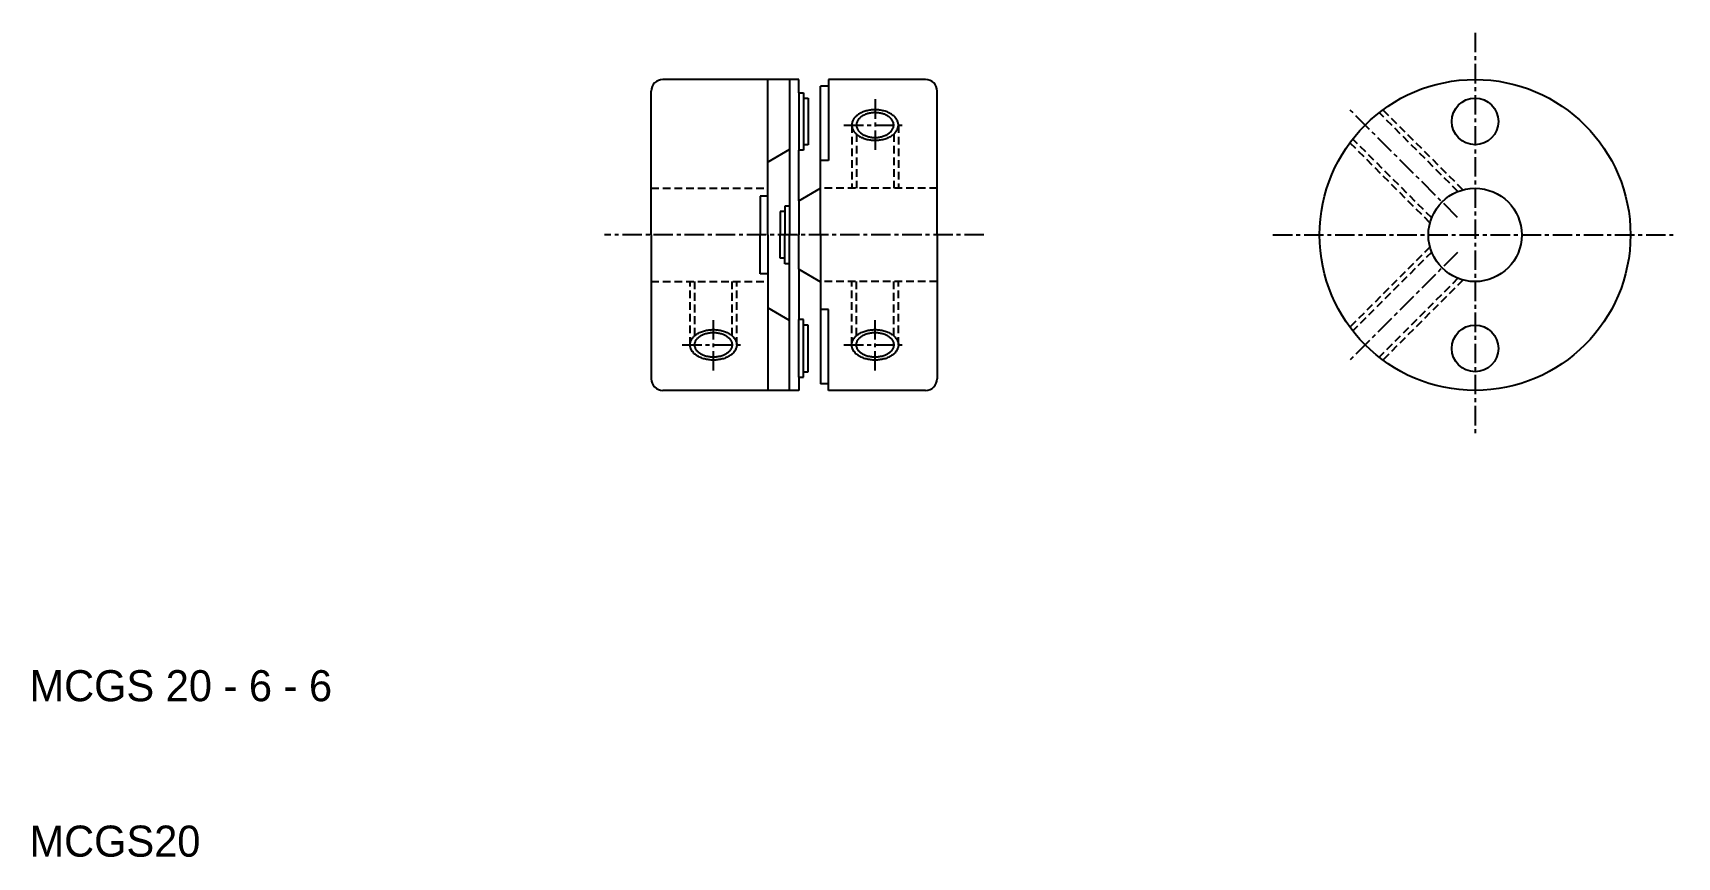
# Model space of a CAD drawing. Extents: x 0 to 106, y 0 to 53.
import ezdxf

# ---------------------------------------------------------------- set-up
doc = ezdxf.new("R2010")
doc.units = 0
doc.linetypes.add('CENTER', pattern=[2, 1.25, -0.25, 0.25, -0.25])
doc.linetypes.add('DASHED', pattern=[0.75, 0.5, -0.25])
doc.layers.get('0').update_dxf_attribs({"linetype": 'CONTINUOUS'})
doc.layers.add('CENTER', color=1, linetype='CENTER')

msp = doc.modelspace()

# ---------------------------------------------------------------- linework, layer by layer
at = {"color": 7, "linetype": 'CONTINUOUS'}
for p, q in [((48.9, 50), (40.75, 50)), ((47.5, 44.66), (47.5, 50)), ((48.9, 50), (48.9, 40)), ((49.5, 50), (48.9, 50)), ((49.5, 49.15), (49.5, 50)), ((57.65, 50), (51.4, 50)), ((51.4, 50), (51.4, 49.58)), ((40, 40), (40, 49.25)), ((49.5, 49.15), (49.5, 45.45)), ((49.5, 49.15), (49.8, 49.15)), ((49.8, 49.15), (49.8, 48.8)), ((49.8, 48.8), (49.8, 45.8)), ((49.8, 48.8), (50.1, 48.8)), ((50.1, 48.8), (50.1, 45.8)), ((50.9, 43.01), (50.9, 49.58)), ((51.4, 49.58), (50.9, 49.58)), ((51.4, 49.58), (51.4, 44.8)), ((58.4, 40), (58.4, 49.25)), ((48.9, 45.5), (47.5, 44.69)), ((49.8, 45.8), (49.8, 45.45)), ((50.1, 45.8), (49.8, 45.8)), ((47.5, 40), (47.5, 44.66)), ((49.8, 45.45), (49.5, 45.45)), ((49.5, 42.2), (49.5, 45.45)), ((51.4, 44.8), (50.9, 44.8)), ((47.5, 42.5), (47, 42.5)), ((47, 42.5), (47, 40)), ((49.5, 42.2), (50.9, 43.01)), ((50.9, 40), (50.9, 43.01)), ((48.6, 41.5), (48.3, 41.5)), ((48.3, 41.5), (48.3, 40)), ((48.9, 41.85), (48.6, 41.85)), ((48.6, 41.85), (48.6, 40)), ((49.5, 42.2), (49.5, 40)), ((40, 40), (40, 30.75)), ((47, 37.5), (47, 40)), ((47.5, 40), (47.5, 35.34)), ((48.3, 38.5), (48.3, 40)), ((48.6, 38.15), (48.6, 40)), ((48.9, 30), (48.9, 40)), ((49.5, 37.8), (49.5, 40)), ((50.9, 40), (50.9, 36.99)), ((58.4, 40), (58.4, 30.75)), ((48.6, 38.5), (48.3, 38.5)), ((48.9, 38.15), (48.6, 38.15)), ((47.5, 37.5), (47, 37.5)), ((49.5, 37.8), (50.9, 36.99)), ((49.5, 37.8), (49.5, 34.55)), ((50.9, 36.99), (50.9, 30.42)), ((47.5, 35.34), (47.5, 30)), ((48.9, 34.5), (47.5, 35.31)), ((51.4, 35.2), (50.9, 35.2)), ((51.4, 30.42), (51.4, 35.2)), ((49.5, 30.85), (49.5, 34.55)), ((49.8, 34.55), (49.5, 34.55)), ((49.8, 34.2), (49.8, 34.55)), ((49.8, 31.2), (49.8, 34.2)), ((50.1, 34.2), (49.8, 34.2)), ((50.1, 31.2), (50.1, 34.2)), ((49.5, 30.85), (49.8, 30.85)), ((49.5, 30.85), (49.5, 30)), ((49.8, 31.2), (50.1, 31.2)), ((49.8, 30.85), (49.8, 31.2)), ((48.9, 30), (40.75, 30)), ((49.5, 30), (48.9, 30)), ((51.4, 30.42), (50.9, 30.42)), ((51.4, 30), (51.4, 30.42)), ((57.65, 30), (51.4, 30))]:
    msp.add_line(p, q, dxfattribs=at)
at = {"color": 3, "linetype": 'DASHED'}
for p, q in [((91.9, 42.79), (86.83, 47.87)), ((92.22, 42.9), (87.07, 48.05)), ((52.9, 47.07), (52.9, 43)), ((55.9, 47.07), (55.9, 43)), ((53.2, 46.48), (53.2, 43)), ((55.6, 46.48), (55.6, 43)), ((90.1, 40.78), (84.95, 45.93)), ((90.21, 41.1), (85.13, 46.17)), ((40, 43), (47.5, 43)), ((58.4, 43), (50.9, 43)), ((90.1, 39.22), (84.95, 34.07)), ((90.21, 38.9), (85.13, 33.83)), ((91.9, 37.21), (86.83, 32.13)), ((92.22, 37.1), (87.07, 31.95)), ((40, 37), (47.5, 37)), ((42.5, 32.93), (42.5, 37)), ((42.8, 33.52), (42.8, 37)), ((45.2, 33.52), (45.2, 37)), ((45.5, 32.93), (45.5, 37)), ((58.4, 37), (50.9, 37)), ((52.9, 32.93), (52.9, 37)), ((53.2, 33.52), (53.2, 37)), ((55.6, 33.52), (55.6, 37)), ((55.9, 32.93), (55.9, 37))]:
    msp.add_line(p, q, dxfattribs=at)
at = {"color": 3, "linetype": 'CONTINUOUS'}
for points in [[(52.9, 47.07, 0), (52.9, 47.02, 0), (52.91, 46.97, 0), (52.92, 46.93, 0), (52.93, 46.88, 0), (52.95, 46.83, 0), (52.96, 46.79, 0), (52.99, 46.74, 0), (53.01, 46.7, 0), (53.04, 46.65, 0), (53.08, 46.61, 0), (53.11, 46.57, 0), (53.15, 46.53, 0), (53.2, 46.49, 0), (53.24, 46.45, 0), (53.29, 46.41, 0), (53.34, 46.38, 0), (53.39, 46.34, 0), (53.45, 46.31, 0), (53.51, 46.28, 0), (53.57, 46.26, 0), (53.63, 46.23, 0), (53.69, 46.21, 0), (53.76, 46.18, 0), (53.83, 46.17, 0), (53.89, 46.15, 0), (53.96, 46.13, 0), (54.04, 46.12, 0), (54.11, 46.11, 0), (54.18, 46.1, 0), (54.25, 46.1, 0), (54.33, 46.09, 0), (54.4, 46.09, 0), (54.47, 46.09, 0), (54.55, 46.1, 0), (54.62, 46.1, 0), (54.69, 46.11, 0), (54.76, 46.12, 0), (54.84, 46.13, 0), (54.91, 46.15, 0), (54.97, 46.17, 0), (55.04, 46.18, 0), (55.11, 46.21, 0), (55.17, 46.23, 0), (55.23, 46.26, 0), (55.29, 46.28, 0), (55.35, 46.31, 0), (55.41, 46.34, 0), (55.46, 46.38, 0), (55.51, 46.41, 0), (55.56, 46.45, 0), (55.6, 46.49, 0), (55.65, 46.53, 0), (55.69, 46.57, 0), (55.72, 46.61, 0), (55.76, 46.65, 0), (55.79, 46.7, 0), (55.81, 46.74, 0), (55.84, 46.79, 0), (55.85, 46.83, 0), (55.87, 46.88, 0), (55.88, 46.93, 0), (55.89, 46.97, 0), (55.9, 47.02, 0), (55.9, 47.07, 0), (55.9, 47.12, 0), (55.89, 47.17, 0), (55.88, 47.22, 0), (55.87, 47.26, 0), (55.85, 47.31, 0), (55.84, 47.36, 0), (55.81, 47.4, 0), (55.79, 47.45, 0), (55.76, 47.49, 0), (55.72, 47.53, 0), (55.69, 47.58, 0), (55.65, 47.62, 0), (55.6, 47.66, 0), (55.56, 47.69, 0), (55.51, 47.73, 0), (55.46, 47.76, 0), (55.41, 47.8, 0), (55.35, 47.83, 0), (55.29, 47.86, 0), (55.23, 47.89, 0), (55.17, 47.91, 0), (55.11, 47.94, 0), (55.04, 47.96, 0), (54.97, 47.98, 0), (54.91, 47.99, 0), (54.84, 48.01, 0), (54.76, 48.02, 0), (54.69, 48.03, 0), (54.62, 48.04, 0), (54.55, 48.05, 0), (54.47, 48.05, 0), (54.4, 48.05, 0), (54.33, 48.05, 0), (54.25, 48.05, 0), (54.18, 48.04, 0), (54.11, 48.03, 0), (54.04, 48.02, 0), (53.96, 48.01, 0), (53.89, 47.99, 0), (53.83, 47.98, 0), (53.76, 47.96, 0), (53.69, 47.94, 0), (53.63, 47.91, 0), (53.57, 47.89, 0), (53.51, 47.86, 0), (53.45, 47.83, 0), (53.39, 47.8, 0), (53.34, 47.76, 0), (53.29, 47.73, 0), (53.24, 47.69, 0), (53.2, 47.66, 0), (53.15, 47.62, 0), (53.11, 47.58, 0), (53.08, 47.53, 0), (53.04, 47.49, 0), (53.01, 47.45, 0), (52.99, 47.4, 0), (52.96, 47.36, 0), (52.95, 47.31, 0), (52.93, 47.26, 0), (52.92, 47.22, 0), (52.91, 47.17, 0), (52.9, 47.12, 0), (52.9, 47.07, 0)], [(42.5, 32.93, 0), (42.5, 32.98, 0), (42.51, 33.03, 0), (42.52, 33.07, 0), (42.53, 33.12, 0), (42.54, 33.17, 0), (42.56, 33.21, 0), (42.59, 33.26, 0), (42.61, 33.3, 0), (42.64, 33.35, 0), (42.68, 33.39, 0), (42.71, 33.43, 0), (42.75, 33.47, 0), (42.8, 33.51, 0), (42.84, 33.55, 0), (42.89, 33.59, 0), (42.94, 33.62, 0), (42.99, 33.66, 0), (43.05, 33.69, 0), (43.11, 33.72, 0), (43.17, 33.74, 0), (43.23, 33.77, 0), (43.29, 33.79, 0), (43.36, 33.82, 0), (43.43, 33.83, 0), (43.49, 33.85, 0), (43.56, 33.87, 0), (43.64, 33.88, 0), (43.71, 33.89, 0), (43.78, 33.9, 0), (43.85, 33.9, 0), (43.93, 33.91, 0), (44, 33.91, 0), (44.07, 33.91, 0), (44.15, 33.9, 0), (44.22, 33.9, 0), (44.29, 33.89, 0), (44.36, 33.88, 0), (44.44, 33.87, 0), (44.51, 33.85, 0), (44.57, 33.83, 0), (44.64, 33.82, 0), (44.71, 33.79, 0), (44.77, 33.77, 0), (44.83, 33.74, 0), (44.89, 33.72, 0), (44.95, 33.69, 0), (45.01, 33.66, 0), (45.06, 33.62, 0), (45.11, 33.59, 0), (45.16, 33.55, 0), (45.2, 33.51, 0), (45.25, 33.47, 0), (45.29, 33.43, 0), (45.32, 33.39, 0), (45.36, 33.35, 0), (45.39, 33.3, 0), (45.41, 33.26, 0), (45.44, 33.21, 0), (45.45, 33.17, 0), (45.47, 33.12, 0), (45.48, 33.07, 0), (45.49, 33.03, 0), (45.5, 32.98, 0), (45.5, 32.93, 0), (45.5, 32.88, 0), (45.49, 32.83, 0), (45.48, 32.78, 0), (45.47, 32.74, 0), (45.45, 32.69, 0), (45.44, 32.64, 0), (45.41, 32.6, 0), (45.39, 32.55, 0), (45.36, 32.51, 0), (45.32, 32.47, 0), (45.29, 32.42, 0), (45.25, 32.38, 0), (45.2, 32.34, 0), (45.16, 32.31, 0), (45.11, 32.27, 0), (45.06, 32.24, 0), (45.01, 32.2, 0), (44.95, 32.17, 0), (44.89, 32.14, 0), (44.83, 32.11, 0), (44.77, 32.09, 0), (44.71, 32.06, 0), (44.64, 32.04, 0), (44.57, 32.02, 0), (44.51, 32.01, 0), (44.44, 31.99, 0), (44.36, 31.98, 0), (44.29, 31.97, 0), (44.22, 31.96, 0), (44.15, 31.95, 0), (44.07, 31.95, 0), (44, 31.95, 0), (43.93, 31.95, 0), (43.85, 31.95, 0), (43.78, 31.96, 0), (43.71, 31.97, 0), (43.64, 31.98, 0), (43.56, 31.99, 0), (43.49, 32.01, 0), (43.43, 32.02, 0), (43.36, 32.04, 0), (43.29, 32.06, 0), (43.23, 32.09, 0), (43.17, 32.11, 0), (43.11, 32.14, 0), (43.05, 32.17, 0), (42.99, 32.2, 0), (42.94, 32.24, 0), (42.89, 32.27, 0), (42.84, 32.31, 0), (42.8, 32.34, 0), (42.75, 32.38, 0), (42.71, 32.42, 0), (42.68, 32.47, 0), (42.64, 32.51, 0), (42.61, 32.55, 0), (42.59, 32.6, 0), (42.56, 32.64, 0), (42.54, 32.69, 0), (42.53, 32.74, 0), (42.52, 32.78, 0), (42.51, 32.83, 0), (42.5, 32.88, 0), (42.5, 32.93, 0)], [(52.9, 32.93, 0), (52.9, 32.98, 0), (52.91, 33.03, 0), (52.92, 33.07, 0), (52.93, 33.12, 0), (52.95, 33.17, 0), (52.96, 33.21, 0), (52.99, 33.26, 0), (53.01, 33.3, 0), (53.04, 33.35, 0), (53.08, 33.39, 0), (53.11, 33.43, 0), (53.15, 33.47, 0), (53.2, 33.51, 0), (53.24, 33.55, 0), (53.29, 33.59, 0), (53.34, 33.62, 0), (53.39, 33.66, 0), (53.45, 33.69, 0), (53.51, 33.72, 0), (53.57, 33.74, 0), (53.63, 33.77, 0), (53.69, 33.79, 0), (53.76, 33.82, 0), (53.83, 33.83, 0), (53.89, 33.85, 0), (53.96, 33.87, 0), (54.04, 33.88, 0), (54.11, 33.89, 0), (54.18, 33.9, 0), (54.25, 33.9, 0), (54.33, 33.91, 0), (54.4, 33.91, 0), (54.47, 33.91, 0), (54.55, 33.9, 0), (54.62, 33.9, 0), (54.69, 33.89, 0), (54.76, 33.88, 0), (54.84, 33.87, 0), (54.91, 33.85, 0), (54.97, 33.83, 0), (55.04, 33.82, 0), (55.11, 33.79, 0), (55.17, 33.77, 0), (55.23, 33.74, 0), (55.29, 33.72, 0), (55.35, 33.69, 0), (55.41, 33.66, 0), (55.46, 33.62, 0), (55.51, 33.59, 0), (55.56, 33.55, 0), (55.6, 33.51, 0), (55.65, 33.47, 0), (55.69, 33.43, 0), (55.72, 33.39, 0), (55.76, 33.35, 0), (55.79, 33.3, 0), (55.81, 33.26, 0), (55.84, 33.21, 0), (55.85, 33.17, 0), (55.87, 33.12, 0), (55.88, 33.07, 0), (55.89, 33.03, 0), (55.9, 32.98, 0), (55.9, 32.93, 0), (55.9, 32.88, 0), (55.89, 32.83, 0), (55.88, 32.78, 0), (55.87, 32.74, 0), (55.85, 32.69, 0), (55.84, 32.64, 0), (55.81, 32.6, 0), (55.79, 32.55, 0), (55.76, 32.51, 0), (55.72, 32.47, 0), (55.69, 32.42, 0), (55.65, 32.38, 0), (55.6, 32.34, 0), (55.56, 32.31, 0), (55.51, 32.27, 0), (55.46, 32.24, 0), (55.41, 32.2, 0), (55.35, 32.17, 0), (55.29, 32.14, 0), (55.23, 32.11, 0), (55.17, 32.09, 0), (55.11, 32.06, 0), (55.04, 32.04, 0), (54.97, 32.02, 0), (54.91, 32.01, 0), (54.84, 31.99, 0), (54.76, 31.98, 0), (54.69, 31.97, 0), (54.62, 31.96, 0), (54.55, 31.95, 0), (54.47, 31.95, 0), (54.4, 31.95, 0), (54.33, 31.95, 0), (54.25, 31.95, 0), (54.18, 31.96, 0), (54.11, 31.97, 0), (54.04, 31.98, 0), (53.96, 31.99, 0), (53.89, 32.01, 0), (53.83, 32.02, 0), (53.76, 32.04, 0), (53.69, 32.06, 0), (53.63, 32.09, 0), (53.57, 32.11, 0), (53.51, 32.14, 0), (53.45, 32.17, 0), (53.39, 32.2, 0), (53.34, 32.24, 0), (53.29, 32.27, 0), (53.24, 32.31, 0), (53.2, 32.34, 0), (53.15, 32.38, 0), (53.11, 32.42, 0), (53.08, 32.47, 0), (53.04, 32.51, 0), (53.01, 32.55, 0), (52.99, 32.6, 0), (52.96, 32.64, 0), (52.95, 32.69, 0), (52.93, 32.74, 0), (52.92, 32.78, 0), (52.91, 32.83, 0), (52.9, 32.88, 0), (52.9, 32.93, 0)]]:
    msp.add_polyline3d(points, dxfattribs=at)
at = {"color": 7, "linetype": 'CONTINUOUS'}
for points in [[(53.2, 47.07, 0), (53.2, 47.03, 0), (53.21, 46.99, 0), (53.21, 46.95, 0), (53.22, 46.92, 0), (53.24, 46.88, 0), (53.25, 46.84, 0), (53.27, 46.8, 0), (53.29, 46.77, 0), (53.32, 46.73, 0), (53.34, 46.7, 0), (53.37, 46.66, 0), (53.4, 46.63, 0), (53.44, 46.6, 0), (53.47, 46.57, 0), (53.51, 46.54, 0), (53.55, 46.51, 0), (53.59, 46.48, 0), (53.64, 46.45, 0), (53.69, 46.43, 0), (53.73, 46.41, 0), (53.78, 46.39, 0), (53.83, 46.37, 0), (53.89, 46.35, 0), (53.94, 46.33, 0), (54, 46.32, 0), (54.05, 46.31, 0), (54.11, 46.3, 0), (54.17, 46.29, 0), (54.22, 46.28, 0), (54.28, 46.28, 0), (54.34, 46.27, 0), (54.4, 46.27, 0), (54.46, 46.27, 0), (54.52, 46.28, 0), (54.58, 46.28, 0), (54.63, 46.29, 0), (54.69, 46.3, 0), (54.75, 46.31, 0), (54.8, 46.32, 0), (54.86, 46.33, 0), (54.91, 46.35, 0), (54.97, 46.37, 0), (55.02, 46.39, 0), (55.07, 46.41, 0), (55.11, 46.43, 0), (55.16, 46.45, 0), (55.21, 46.48, 0), (55.25, 46.51, 0), (55.29, 46.54, 0), (55.33, 46.57, 0), (55.36, 46.6, 0), (55.4, 46.63, 0), (55.43, 46.66, 0), (55.46, 46.7, 0), (55.48, 46.73, 0), (55.51, 46.77, 0), (55.53, 46.8, 0), (55.55, 46.84, 0), (55.56, 46.88, 0), (55.58, 46.92, 0), (55.59, 46.95, 0), (55.59, 46.99, 0), (55.6, 47.03, 0), (55.6, 47.07, 0), (55.6, 47.11, 0), (55.59, 47.15, 0), (55.59, 47.19, 0), (55.58, 47.23, 0), (55.56, 47.26, 0), (55.55, 47.3, 0), (55.53, 47.34, 0), (55.51, 47.38, 0), (55.48, 47.41, 0), (55.46, 47.45, 0), (55.43, 47.48, 0), (55.4, 47.51, 0), (55.36, 47.55, 0), (55.33, 47.58, 0), (55.29, 47.61, 0), (55.25, 47.63, 0), (55.21, 47.66, 0), (55.16, 47.69, 0), (55.11, 47.71, 0), (55.07, 47.73, 0), (55.02, 47.76, 0), (54.97, 47.77, 0), (54.91, 47.79, 0), (54.86, 47.81, 0), (54.8, 47.82, 0), (54.75, 47.83, 0), (54.69, 47.84, 0), (54.63, 47.85, 0), (54.58, 47.86, 0), (54.52, 47.86, 0), (54.46, 47.87, 0), (54.4, 47.87, 0), (54.34, 47.87, 0), (54.28, 47.86, 0), (54.22, 47.86, 0), (54.17, 47.85, 0), (54.11, 47.84, 0), (54.05, 47.83, 0), (54, 47.82, 0), (53.94, 47.81, 0), (53.89, 47.79, 0), (53.83, 47.77, 0), (53.78, 47.76, 0), (53.73, 47.73, 0), (53.69, 47.71, 0), (53.64, 47.69, 0), (53.59, 47.66, 0), (53.55, 47.63, 0), (53.51, 47.61, 0), (53.47, 47.58, 0), (53.44, 47.55, 0), (53.4, 47.51, 0), (53.37, 47.48, 0), (53.34, 47.45, 0), (53.32, 47.41, 0), (53.29, 47.38, 0), (53.27, 47.34, 0), (53.25, 47.3, 0), (53.24, 47.26, 0), (53.22, 47.23, 0), (53.21, 47.19, 0), (53.21, 47.15, 0), (53.2, 47.11, 0), (53.2, 47.07, 0)], [(42.8, 32.93, 0), (42.8, 32.97, 0), (42.81, 33.01, 0), (42.81, 33.05, 0), (42.82, 33.08, 0), (42.84, 33.12, 0), (42.85, 33.16, 0), (42.87, 33.2, 0), (42.89, 33.23, 0), (42.92, 33.27, 0), (42.94, 33.3, 0), (42.97, 33.34, 0), (43, 33.37, 0), (43.04, 33.4, 0), (43.07, 33.43, 0), (43.11, 33.46, 0), (43.15, 33.49, 0), (43.19, 33.52, 0), (43.24, 33.55, 0), (43.29, 33.57, 0), (43.33, 33.59, 0), (43.38, 33.61, 0), (43.43, 33.63, 0), (43.49, 33.65, 0), (43.54, 33.67, 0), (43.6, 33.68, 0), (43.65, 33.69, 0), (43.71, 33.7, 0), (43.77, 33.71, 0), (43.82, 33.72, 0), (43.88, 33.72, 0), (43.94, 33.73, 0), (44, 33.73, 0), (44.06, 33.73, 0), (44.12, 33.72, 0), (44.18, 33.72, 0), (44.23, 33.71, 0), (44.29, 33.7, 0), (44.35, 33.69, 0), (44.4, 33.68, 0), (44.46, 33.67, 0), (44.51, 33.65, 0), (44.57, 33.63, 0), (44.62, 33.61, 0), (44.67, 33.59, 0), (44.71, 33.57, 0), (44.76, 33.55, 0), (44.81, 33.52, 0), (44.85, 33.49, 0), (44.89, 33.46, 0), (44.93, 33.43, 0), (44.96, 33.4, 0), (45, 33.37, 0), (45.03, 33.34, 0), (45.06, 33.3, 0), (45.08, 33.27, 0), (45.11, 33.23, 0), (45.13, 33.2, 0), (45.15, 33.16, 0), (45.16, 33.12, 0), (45.18, 33.08, 0), (45.19, 33.05, 0), (45.19, 33.01, 0), (45.2, 32.97, 0), (45.2, 32.93, 0), (45.2, 32.89, 0), (45.19, 32.85, 0), (45.19, 32.81, 0), (45.18, 32.77, 0), (45.16, 32.74, 0), (45.15, 32.7, 0), (45.13, 32.66, 0), (45.11, 32.62, 0), (45.08, 32.59, 0), (45.06, 32.55, 0), (45.03, 32.52, 0), (45, 32.49, 0), (44.96, 32.45, 0), (44.93, 32.42, 0), (44.89, 32.39, 0), (44.85, 32.37, 0), (44.81, 32.34, 0), (44.76, 32.31, 0), (44.71, 32.29, 0), (44.67, 32.27, 0), (44.62, 32.24, 0), (44.57, 32.23, 0), (44.51, 32.21, 0), (44.46, 32.19, 0), (44.4, 32.18, 0), (44.35, 32.17, 0), (44.29, 32.16, 0), (44.23, 32.15, 0), (44.18, 32.14, 0), (44.12, 32.14, 0), (44.06, 32.13, 0), (44, 32.13, 0), (43.94, 32.13, 0), (43.88, 32.14, 0), (43.82, 32.14, 0), (43.77, 32.15, 0), (43.71, 32.16, 0), (43.65, 32.17, 0), (43.6, 32.18, 0), (43.54, 32.19, 0), (43.49, 32.21, 0), (43.43, 32.23, 0), (43.38, 32.24, 0), (43.33, 32.27, 0), (43.29, 32.29, 0), (43.24, 32.31, 0), (43.19, 32.34, 0), (43.15, 32.37, 0), (43.11, 32.39, 0), (43.07, 32.42, 0), (43.04, 32.45, 0), (43, 32.49, 0), (42.97, 32.52, 0), (42.94, 32.55, 0), (42.92, 32.59, 0), (42.89, 32.62, 0), (42.87, 32.66, 0), (42.85, 32.7, 0), (42.84, 32.74, 0), (42.82, 32.77, 0), (42.81, 32.81, 0), (42.81, 32.85, 0), (42.8, 32.89, 0), (42.8, 32.93, 0)], [(53.2, 32.93, 0), (53.2, 32.97, 0), (53.21, 33.01, 0), (53.21, 33.05, 0), (53.22, 33.08, 0), (53.24, 33.12, 0), (53.25, 33.16, 0), (53.27, 33.2, 0), (53.29, 33.23, 0), (53.32, 33.27, 0), (53.34, 33.3, 0), (53.37, 33.34, 0), (53.4, 33.37, 0), (53.44, 33.4, 0), (53.47, 33.43, 0), (53.51, 33.46, 0), (53.55, 33.49, 0), (53.59, 33.52, 0), (53.64, 33.55, 0), (53.69, 33.57, 0), (53.73, 33.59, 0), (53.78, 33.61, 0), (53.83, 33.63, 0), (53.89, 33.65, 0), (53.94, 33.67, 0), (54, 33.68, 0), (54.05, 33.69, 0), (54.11, 33.7, 0), (54.17, 33.71, 0), (54.22, 33.72, 0), (54.28, 33.72, 0), (54.34, 33.73, 0), (54.4, 33.73, 0), (54.46, 33.73, 0), (54.52, 33.72, 0), (54.58, 33.72, 0), (54.63, 33.71, 0), (54.69, 33.7, 0), (54.75, 33.69, 0), (54.8, 33.68, 0), (54.86, 33.67, 0), (54.91, 33.65, 0), (54.97, 33.63, 0), (55.02, 33.61, 0), (55.07, 33.59, 0), (55.11, 33.57, 0), (55.16, 33.55, 0), (55.21, 33.52, 0), (55.25, 33.49, 0), (55.29, 33.46, 0), (55.33, 33.43, 0), (55.36, 33.4, 0), (55.4, 33.37, 0), (55.43, 33.34, 0), (55.46, 33.3, 0), (55.48, 33.27, 0), (55.51, 33.23, 0), (55.53, 33.2, 0), (55.55, 33.16, 0), (55.56, 33.12, 0), (55.58, 33.08, 0), (55.59, 33.05, 0), (55.59, 33.01, 0), (55.6, 32.97, 0), (55.6, 32.93, 0), (55.6, 32.89, 0), (55.59, 32.85, 0), (55.59, 32.81, 0), (55.58, 32.77, 0), (55.56, 32.74, 0), (55.55, 32.7, 0), (55.53, 32.66, 0), (55.51, 32.62, 0), (55.48, 32.59, 0), (55.46, 32.55, 0), (55.43, 32.52, 0), (55.4, 32.49, 0), (55.36, 32.45, 0), (55.33, 32.42, 0), (55.29, 32.39, 0), (55.25, 32.37, 0), (55.21, 32.34, 0), (55.16, 32.31, 0), (55.11, 32.29, 0), (55.07, 32.27, 0), (55.02, 32.24, 0), (54.97, 32.23, 0), (54.91, 32.21, 0), (54.86, 32.19, 0), (54.8, 32.18, 0), (54.75, 32.17, 0), (54.69, 32.16, 0), (54.63, 32.15, 0), (54.58, 32.14, 0), (54.52, 32.14, 0), (54.46, 32.13, 0), (54.4, 32.13, 0), (54.34, 32.13, 0), (54.28, 32.14, 0), (54.22, 32.14, 0), (54.17, 32.15, 0), (54.11, 32.16, 0), (54.05, 32.17, 0), (54, 32.18, 0), (53.94, 32.19, 0), (53.89, 32.21, 0), (53.83, 32.23, 0), (53.78, 32.24, 0), (53.73, 32.27, 0), (53.69, 32.29, 0), (53.64, 32.31, 0), (53.59, 32.34, 0), (53.55, 32.37, 0), (53.51, 32.39, 0), (53.47, 32.42, 0), (53.44, 32.45, 0), (53.4, 32.49, 0), (53.37, 32.52, 0), (53.34, 32.55, 0), (53.32, 32.59, 0), (53.29, 32.62, 0), (53.27, 32.66, 0), (53.25, 32.7, 0), (53.24, 32.74, 0), (53.22, 32.77, 0), (53.21, 32.81, 0), (53.21, 32.85, 0), (53.2, 32.89, 0), (53.2, 32.93, 0)]]:
    msp.add_polyline3d(points, dxfattribs=at)
for centre, radius in [((93, 40), 10), ((93, 47.3), 1.5), ((93, 40), 3), ((93, 32.7), 1.5)]:
    msp.add_circle(centre, radius, dxfattribs=at)
for centre, start, end in [((40.75, 49.25), 90, 180), ((57.65, 49.25), 0, 90), ((40.75, 30.75), 180, 270), ((57.65, 30.75), 270, 0)]:
    msp.add_arc(centre, 0.75, start, end, dxfattribs=at)
at = {"layer": 'CENTER', "color": 1, "linetype": 'CENTER'}
for p, q in [((93, 53), (93, 27)), ((54.4, 48.73), (54.4, 45.41)), ((91.87, 41.13), (84.87, 48.13)), ((52.4, 47.07), (56.4, 47.07)), ((61.4, 40), (37, 40)), ((80, 40), (106, 40)), ((91.87, 38.87), (84.87, 31.87)), ((44, 31.27), (44, 34.59)), ((54.4, 31.27), (54.4, 34.59)), ((42, 32.93), (46, 32.93)), ((52.4, 32.93), (56.4, 32.93))]:
    msp.add_line(p, q, dxfattribs=at)

# ---------------------------------------------------------------- texts
at = {"color": 7, "linetype": 'CONTINUOUS'}
for s, p in [('MCGS 20 - 6 - 6', (0, 10)), ('MCGS20', (0, 0))]:
    msp.add_text(s, height=2, dxfattribs=at).set_placement(p)

doc.saveas('drawing.dxf')
